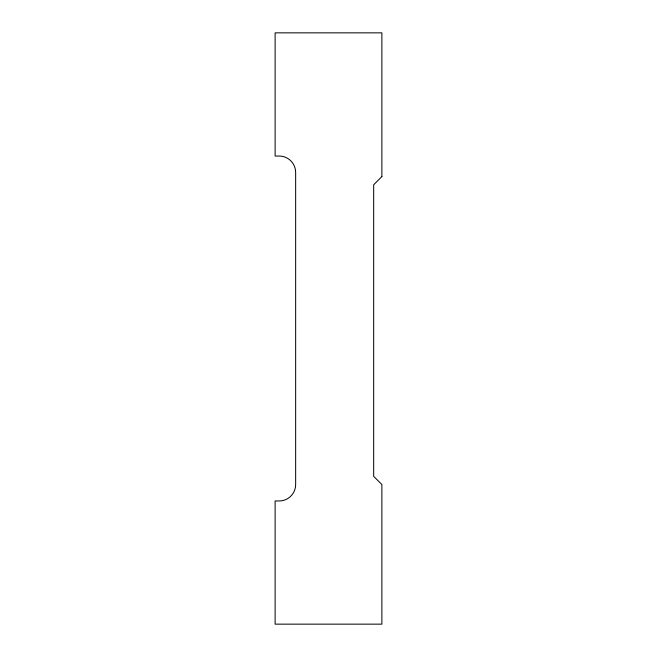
<?xml version="1.0" encoding="UTF-8"?>
<svg xmlns="http://www.w3.org/2000/svg" width="657" height="657" viewBox="0 0 657 657"><rect width="100%" height="100%" fill="white"/><g stroke="black" fill="none" stroke-linecap="round" stroke-linejoin="round"><path stroke-width="0.99" d="M381.881 176.569L373.669 184.781L373.669 476.325L381.881 484.538L381.881 624.15L275.119 624.15L275.119 500.963L279.225 500.963A16.425 16.425 0 0 0 295.65 484.538L295.65 172.463A16.425 16.425 0 0 0 279.225 156.037L275.119 156.037L275.119 32.85L381.881 32.85L381.881 176.569"/></g></svg>
